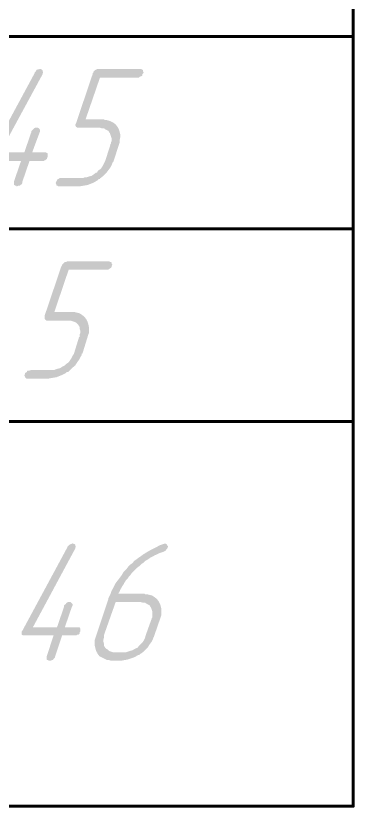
# Paper-space layout 'Layout1' of a CAD drawing. Extents: x -1 to 840, y -1 to 593.
# Drawn here: x 493.85 to 506.98, y 104.5 to 135.3 of the extents above; entities that cross this region are included whole.
import ezdxf

# ---------------------------------------------------------------- set-up
doc = ezdxf.new("R2010")
doc.units = 0
doc.header["$MEASUREMENT"] = 0
doc.layers.add('PDF _Геометрия', color=7, linetype='CONTINUOUS')
doc.layers.add('PDF _Сплошная заливка', color=7, linetype='CONTINUOUS')

psp = doc.layouts.get("Layout1")

# ---------------------------------------------------------------- hatches: boundary and pattern name
at = {"layer": 'PDF _Сплошная заливка', "transparency": 33554559}
for points in [[(494.814, 133.23), (494.865, 133.205), (494.89, 133.179), (494.89, 133.179), (494.89, 133.154), (494.915, 133.103), (494.89, 133.053), (494.89, 133.027), (493.239, 129.979), (494.179, 129.979), (494.458, 130.792), (494.458, 130.792), (494.458, 130.817), (494.484, 130.843), (494.534, 130.894), (494.534, 130.894), (494.56, 130.919), (494.611, 130.944), (494.662, 130.944), (494.687, 130.944), (494.712, 130.944), (494.738, 130.919), (494.763, 130.894), (494.763, 130.894), (494.788, 130.868), (494.788, 130.843), (494.788, 130.792), (494.484, 129.979), (494.992, 129.979), (495.017, 129.979), (495.068, 129.954), (495.093, 129.928), (495.093, 129.903), (495.093, 129.878), (495.093, 129.852), (495.093, 129.801), (495.093, 129.801), (495.068, 129.776), (495.068, 129.725), (495.017, 129.7), (494.992, 129.674), (494.966, 129.674), (494.941, 129.649), (494.89, 129.649), (494.382, 129.649), (494.103, 128.836), (494.103, 128.811), (494.103, 128.785), (494.077, 128.735), (494.026, 128.709), (494.001, 128.684), (493.976, 128.684), (493.95, 128.684), (493.899, 128.658), (493.874, 128.658), (493.874, 128.684), (493.823, 128.684), (493.798, 128.709), (493.772, 128.709), (493.772, 128.735), (493.772, 128.76), (493.772, 128.785), (493.772, 128.836), (494.052, 129.649), (492.909, 129.649), (492.883, 129.649), (492.858, 129.674), (492.807, 129.674), (492.807, 129.7), (492.807, 129.725), (492.807, 129.75), (492.807, 129.801), (492.832, 129.827), (494.585, 133.078), (494.585, 133.103), (494.611, 133.129), (494.636, 133.154), (494.662, 133.205), (494.788, 133.23)], [(498.726, 133.23), (498.777, 133.205), (498.802, 133.179), (498.802, 133.154), (498.802, 133.129), (498.828, 133.103), (498.802, 133.053), (498.802, 133.053), (498.777, 133.027), (498.777, 132.976), (498.726, 132.951), (498.726, 132.951), (498.675, 132.926), (498.65, 132.9), (498.599, 132.9), (497.126, 132.9), (496.567, 131.275), (497.253, 131.275), (497.304, 131.249), (497.354, 131.249), (497.456, 131.224), (497.532, 131.198), (497.634, 131.148), (497.735, 131.071), (497.812, 130.97), (497.812, 130.97), (497.837, 130.919), (497.862, 130.868), (497.888, 130.792), (497.913, 130.69), (497.913, 130.563), (497.888, 130.436), (497.888, 130.36), (497.862, 130.284), (497.659, 129.649), (497.659, 129.624), (497.634, 129.624), (497.634, 129.598), (497.608, 129.573), (497.583, 129.497), (497.532, 129.395), (497.456, 129.293), (497.38, 129.192), (497.253, 129.065), (497.126, 128.963), (497.126, 128.963), (497.126, 128.938), (497.075, 128.938), (497.049, 128.912), (497.024, 128.887), (496.973, 128.861), (496.897, 128.811), (496.77, 128.76), (496.643, 128.709), (496.491, 128.684), (496.338, 128.658), (495.5, 128.658), (495.474, 128.684), (495.449, 128.684), (495.424, 128.709), (495.424, 128.709), (495.424, 128.735), (495.398, 128.785), (495.424, 128.836), (495.424, 128.836), (495.424, 128.861), (495.449, 128.887), (495.474, 128.938), (495.5, 128.938), (495.525, 128.963), (495.576, 128.988), (495.627, 128.988), (496.491, 128.988), (496.541, 129.014), (496.618, 129.014), (496.694, 129.039), (496.796, 129.065), (496.872, 129.116), (496.973, 129.192), (496.999, 129.192), (497.024, 129.217), (497.049, 129.268), (497.126, 129.319), (497.177, 129.369), (497.227, 129.446), (497.278, 129.547), (497.329, 129.649), (497.532, 130.284), (497.532, 130.309), (497.558, 130.335), (497.558, 130.386), (497.583, 130.436), (497.583, 130.513), (497.558, 130.589), (497.532, 130.665), (497.507, 130.741), (497.507, 130.741), (497.481, 130.767), (497.456, 130.817), (497.405, 130.843), (497.354, 130.868), (497.278, 130.919), (497.202, 130.919), (497.126, 130.944), (496.262, 130.944), (496.237, 130.944), (496.211, 130.97), (496.186, 130.97), (496.186, 130.995), (496.16, 131.046), (496.186, 131.097), (496.846, 133.053), (496.846, 133.078), (496.872, 133.078), (496.872, 133.129), (496.897, 133.154), (496.922, 133.179), (496.973, 133.205), (497.024, 133.23), (497.075, 133.23)], [(497.507, 125.712), (497.558, 125.712), (497.583, 125.661), (497.583, 125.661), (497.583, 125.636), (497.608, 125.61), (497.583, 125.559), (497.583, 125.559), (497.583, 125.534), (497.558, 125.483), (497.507, 125.458), (497.507, 125.433), (497.481, 125.433), (497.431, 125.407), (497.38, 125.407), (495.906, 125.407), (495.347, 123.756), (496.059, 123.756), (496.084, 123.756), (496.135, 123.756), (496.237, 123.731), (496.338, 123.705), (496.414, 123.655), (496.516, 123.578), (496.592, 123.477), (496.592, 123.477), (496.618, 123.426), (496.643, 123.375), (496.668, 123.299), (496.694, 123.172), (496.694, 123.07), (496.694, 122.943), (496.668, 122.867), (496.643, 122.791), (496.44, 122.13), (496.44, 122.13), (496.414, 122.13), (496.414, 122.105), (496.414, 122.08), (496.364, 122.004), (496.313, 121.902), (496.237, 121.8), (496.16, 121.673), (496.033, 121.572), (495.906, 121.445), (495.906, 121.445), (495.906, 121.445), (495.881, 121.419), (495.83, 121.419), (495.805, 121.394), (495.779, 121.368), (495.678, 121.318), (495.551, 121.267), (495.424, 121.216), (495.271, 121.191), (495.119, 121.165), (494.28, 121.165), (494.255, 121.165), (494.23, 121.191), (494.204, 121.216), (494.204, 121.216), (494.204, 121.241), (494.179, 121.292), (494.204, 121.343), (494.204, 121.343), (494.204, 121.368), (494.23, 121.394), (494.28, 121.419), (494.28, 121.445), (494.306, 121.47), (494.357, 121.47), (494.433, 121.496), (495.271, 121.496), (495.347, 121.496), (495.398, 121.521), (495.474, 121.546), (495.576, 121.572), (495.652, 121.623), (495.754, 121.673), (495.779, 121.699), (495.805, 121.724), (495.83, 121.749), (495.906, 121.8), (495.957, 121.877), (496.008, 121.953), (496.059, 122.054), (496.11, 122.13), (496.313, 122.791), (496.338, 122.791), (496.338, 122.842), (496.338, 122.893), (496.364, 122.943), (496.364, 123.019), (496.338, 123.096), (496.338, 123.172), (496.287, 123.248), (496.287, 123.248), (496.262, 123.274), (496.237, 123.299), (496.186, 123.35), (496.135, 123.375), (496.059, 123.4), (495.983, 123.426), (495.906, 123.426), (495.043, 123.426), (495.017, 123.451), (494.992, 123.451), (494.992, 123.477), (494.966, 123.502), (494.966, 123.528), (494.966, 123.604), (495.627, 125.559), (495.627, 125.559), (495.652, 125.585), (495.652, 125.61), (495.678, 125.636), (495.703, 125.661), (495.754, 125.712), (495.805, 125.712), (495.855, 125.737), (497.507, 125.737)], [(496.084, 114.714), (496.135, 114.714), (496.16, 114.688), (496.16, 114.663), (496.16, 114.663), (496.186, 114.612), (496.16, 114.561), (496.16, 114.536), (494.509, 111.463), (495.449, 111.463), (495.728, 112.275), (495.728, 112.301), (495.728, 112.326), (495.754, 112.351), (495.805, 112.377), (495.805, 112.402), (495.83, 112.428), (495.881, 112.453), (495.932, 112.453), (495.957, 112.453), (495.983, 112.453), (496.008, 112.428), (496.033, 112.402), (496.033, 112.402), (496.059, 112.377), (496.059, 112.326), (496.033, 112.275), (495.754, 111.463), (496.262, 111.463), (496.287, 111.463), (496.338, 111.463), (496.364, 111.412), (496.364, 111.412), (496.364, 111.386), (496.364, 111.361), (496.364, 111.31), (496.364, 111.31), (496.338, 111.285), (496.338, 111.234), (496.287, 111.183), (496.262, 111.183), (496.237, 111.183), (496.211, 111.158), (496.16, 111.158), (495.652, 111.158), (495.373, 110.319), (495.373, 110.319), (495.373, 110.294), (495.322, 110.243), (495.297, 110.193), (495.271, 110.193), (495.246, 110.193), (495.22, 110.167), (495.144, 110.167), (495.144, 110.167), (495.144, 110.167), (495.093, 110.193), (495.068, 110.193), (495.043, 110.218), (495.043, 110.243), (495.043, 110.269), (495.043, 110.294), (495.043, 110.319), (495.322, 111.158), (494.179, 111.158), (494.153, 111.158), (494.128, 111.158), (494.077, 111.183), (494.077, 111.183), (494.077, 111.209), (494.077, 111.259), (494.077, 111.31), (494.103, 111.336), (495.855, 114.587), (495.855, 114.612), (495.881, 114.638), (495.906, 114.663), (495.932, 114.688), (496.059, 114.739), (496.084, 114.739)]]:
    psp.add_hatch(color=256, dxfattribs=at).paths.add_polyline_path(points)
h = psp.add_hatch(color=256, dxfattribs=at)
h.paths.add_polyline_path([(498.701, 112.453), (497.735, 112.453), (497.278, 111.158), (497.278, 111.132), (497.278, 111.107), (497.278, 111.056), (497.253, 110.98), (497.253, 110.929), (497.278, 110.828), (497.278, 110.751), (497.329, 110.675), (497.329, 110.675), (497.354, 110.65), (497.38, 110.624), (497.431, 110.599), (497.481, 110.548), (497.558, 110.523), (497.634, 110.497), (497.71, 110.497), (498.091, 110.497), (498.142, 110.497), (498.218, 110.523), (498.294, 110.548), (498.396, 110.574), (498.472, 110.624), (498.574, 110.675), (498.599, 110.675), (498.625, 110.726), (498.65, 110.751), (498.701, 110.802), (498.777, 110.878), (498.828, 110.955), (498.879, 111.056), (498.904, 111.158), (499.133, 111.793), (499.133, 111.818), (499.158, 111.844), (499.158, 111.894), (499.158, 111.945), (499.158, 112.021), (499.158, 112.098), (499.133, 112.174), (499.107, 112.25), (499.107, 112.25), (499.082, 112.275), (499.056, 112.326), (499.006, 112.351), (498.955, 112.377), (498.879, 112.428), (498.802, 112.428)], flags=0)
h.paths.add_polyline_path([(499.692, 114.714), (499.717, 114.714), (499.742, 114.663), (499.742, 114.663), (499.768, 114.638), (499.768, 114.587), (499.742, 114.561), (499.742, 114.561), (499.742, 114.536), (499.717, 114.51), (499.692, 114.485), (499.692, 114.46), (499.666, 114.46), (499.641, 114.434), (499.59, 114.409), (499.514, 114.384), (499.438, 114.358), (499.285, 114.282), (499.26, 114.282), (499.26, 114.257), (499.234, 114.257), (499.183, 114.231), (499.133, 114.206), (499.082, 114.18), (498.98, 114.104), (498.955, 114.104), (498.929, 114.079), (498.879, 114.053), (498.802, 113.977), (498.726, 113.926), (498.65, 113.85), (498.548, 113.774), (498.447, 113.672), (498.421, 113.647), (498.396, 113.621), (498.371, 113.596), (498.32, 113.52), (498.269, 113.469), (498.218, 113.393), (498.142, 113.317), (498.091, 113.215), (498.066, 113.215), (498.066, 113.164), (498.04, 113.139), (497.989, 113.063), (497.964, 113.012), (497.913, 112.936), (497.888, 112.859), (497.837, 112.783), (498.853, 112.783), (498.879, 112.758), (498.955, 112.758), (499.056, 112.733), (499.158, 112.707), (499.234, 112.656), (499.336, 112.58), (499.412, 112.479), (499.412, 112.479), (499.438, 112.428), (499.463, 112.377), (499.488, 112.301), (499.514, 112.199), (499.514, 112.072), (499.514, 111.945), (499.488, 111.869), (499.463, 111.793), (499.234, 111.132), (499.234, 111.132), (499.234, 111.107), (499.234, 111.107), (499.209, 111.081), (499.183, 111.005), (499.133, 110.904), (499.056, 110.802), (498.98, 110.675), (498.853, 110.548), (498.726, 110.447), (498.726, 110.447), (498.701, 110.447), (498.675, 110.421), (498.65, 110.396), (498.625, 110.396), (498.574, 110.37), (498.498, 110.319), (498.371, 110.269), (498.218, 110.218), (498.091, 110.193), (497.939, 110.167), (497.583, 110.167), (497.558, 110.167), (497.481, 110.193), (497.405, 110.193), (497.304, 110.243), (497.202, 110.294), (497.1, 110.345), (497.024, 110.447), (497.024, 110.472), (496.999, 110.497), (496.973, 110.548), (496.948, 110.65), (496.922, 110.751), (496.922, 110.853), (496.922, 110.98), (496.948, 111.056), (496.973, 111.132), (497.456, 112.58), (497.456, 112.606), (497.456, 112.606), (497.481, 112.656), (497.507, 112.707), (497.532, 112.758), (497.558, 112.834), (497.583, 112.91), (497.634, 112.987), (497.735, 113.19), (497.888, 113.393), (497.964, 113.495), (498.04, 113.621), (498.142, 113.723), (498.218, 113.825), (498.244, 113.85), (498.244, 113.85), (498.294, 113.901), (498.32, 113.926), (498.396, 113.977), (498.447, 114.053), (498.523, 114.104), (498.625, 114.18), (498.701, 114.231), (498.802, 114.307), (498.929, 114.384), (499.056, 114.46), (499.311, 114.587), (499.438, 114.663), (499.59, 114.714), (499.666, 114.739), (499.666, 114.739)], flags=0)

# ---------------------------------------------------------------- linework, layer by layer
at = {"layer": 'PDF _Геометрия', "lineweight": 60}
psp.add_lwpolyline([(506.982, 231.997), (439.97, 231.997), (439.97, 104.497), (506.982, 104.497)], close=True, dxfattribs=at)
for points in [[(439.97, 134.497), (506.982, 134.497)], [(439.97, 126.997), (506.982, 126.997)], [(439.97, 119.497), (506.982, 119.497)]]:
    psp.add_lwpolyline(points, dxfattribs=at)

doc.saveas('drawing.dxf')
